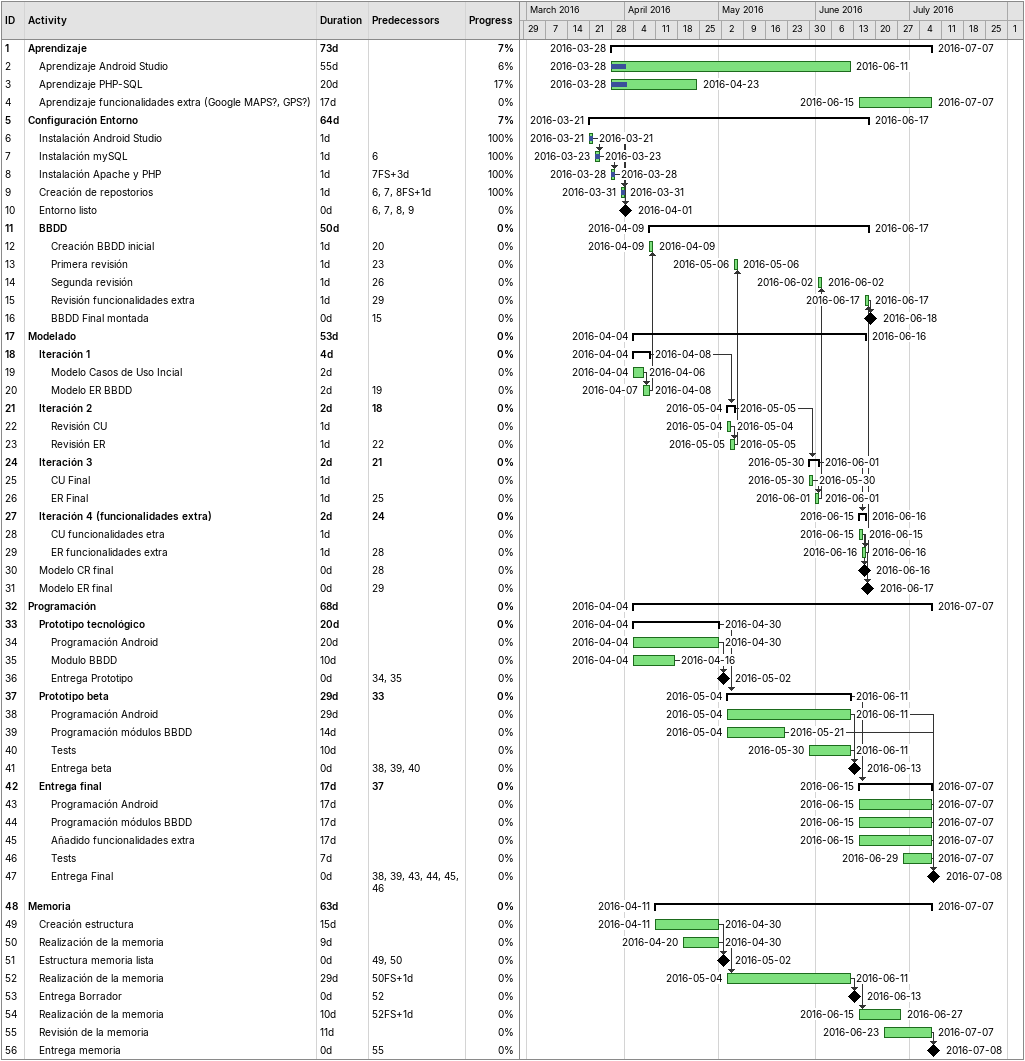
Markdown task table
| ID | Level | Task | Duration | Start | Finish | Predecessors | % complete |
|---|---|---|---|---|---|---|---|
| 1 | 1 | **Aprendizaje** | 73d | 2016-03-28 | 2016-07-07 |  | 7 |
| 2 | 2 | Aprendizaje Android Studio | 55d | 2016-03-28 | 2016-06-11 |  | 6 |
| 3 | 2 | Aprendizaje PHP-SQL | 20d | 2016-03-28 | 2016-04-23 |  | 17 |
| 4 | 2 | Aprendizaje funcionalidades extra (Google MAPS?, GPS?) | 17d | 2016-06-15 | 2016-07-07 |  | 0 |
| 5 | 1 | **Configuración Entorno** | 64d | 2016-03-21 | 2016-06-17 |  | 7 |
| 6 | 2 | Instalación Android Studio | 1d | 2016-03-21 | 2016-03-21 |  | 100 |
| 7 | 2 | Instalación mySQL | 1d | 2016-03-23 | 2016-03-23 | 6 | 100 |
| 8 | 2 | Instalación Apache y PHP | 1d | 2016-03-28 | 2016-03-28 | 7FS+3d | 100 |
| 9 | 2 | Creación de repostorios | 1d | 2016-03-31 | 2016-03-31 | 6, 7, 8FS+1d | 100 |
| 10 | 2 | Entorno listo | 0d | 2016-04-01 | 2016-04-01 | 6, 7, 8, 9 | 0 |
| 11 | 2 | **BBDD** | 50d | 2016-04-09 | 2016-06-17 |  | 0 |
| 12 | 3 | Creación BBDD inicial | 1d | 2016-04-09 | 2016-04-09 | 20 | 0 |
| 13 | 3 | Primera revisión | 1d | 2016-05-06 | 2016-05-06 | 23 | 0 |
| 14 | 3 | Segunda revisión | 1d | 2016-06-02 | 2016-06-02 | 26 | 0 |
| 15 | 3 | Revisión funcionalidades extra | 1d | 2016-06-17 | 2016-06-17 | 29 | 0 |
| 16 | 3 | BBDD Final montada | 0d | 2016-06-18 | 2016-06-18 | 15 | 0 |
| 17 | 1 | **Modelado** | 53d | 2016-04-04 | 2016-06-16 |  | 0 |
| 18 | 2 | **Iteración 1** | 4d | 2016-04-04 | 2016-04-08 |  | 0 |
| 19 | 3 | Modelo Casos de Uso Incial | 2d | 2016-04-04 | 2016-04-06 |  | 0 |
| 20 | 3 | Modelo ER BBDD | 2d | 2016-04-07 | 2016-04-08 | 19 | 0 |
| 21 | 2 | **Iteración 2** | 2d | 2016-05-04 | 2016-05-05 | 18 | 0 |
| 22 | 3 | Revisión CU | 1d | 2016-05-04 | 2016-05-04 |  | 0 |
| 23 | 3 | Revisión ER | 1d | 2016-05-05 | 2016-05-05 | 22 | 0 |
| 24 | 2 | **Iteración 3** | 2d | 2016-05-30 | 2016-06-01 | 21 | 0 |
| 25 | 3 | CU Final | 1d | 2016-05-30 | 2016-05-30 |  | 0 |
| 26 | 3 | ER Final | 1d | 2016-06-01 | 2016-06-01 | 25 | 0 |
| 27 | 2 | **Iteración 4 (funcionalidades extra)** | 2d | 2016-06-15 | 2016-06-16 | 24 | 0 |
| 28 | 3 | CU funcionalidades etra | 1d | 2016-06-15 | 2016-06-15 |  | 0 |
| 29 | 3 | ER funcionalidades extra | 1d | 2016-06-16 | 2016-06-16 | 28 | 0 |
| 30 | 2 | Modelo CR final | 0d | 2016-06-16 | 2016-06-16 | 28 | 0 |
| 31 | 2 | Modelo ER final | 0d | 2016-06-17 | 2016-06-17 | 29 | 0 |
| 32 | 1 | **Programación** | 68d | 2016-04-04 | 2016-07-07 |  | 0 |
| 33 | 2 | **Prototipo tecnológico** | 20d | 2016-04-04 | 2016-04-30 |  | 0 |
| 34 | 3 | Programación Android | 20d | 2016-04-04 | 2016-04-30 |  | 0 |
| 35 | 3 | Modulo BBDD | 10d | 2016-04-04 | 2016-04-16 |  | 0 |
| 36 | 3 | Entrega Prototipo | 0d | 2016-05-02 | 2016-05-02 | 34, 35 | 0 |
| 37 | 2 | **Prototipo beta** | 29d | 2016-05-04 | 2016-06-11 | 33 | 0 |
| 38 | 3 | Programación Android | 29d | 2016-05-04 | 2016-06-11 |  | 0 |
| 39 | 3 | Programación módulos BBDD | 14d | 2016-05-04 | 2016-05-21 |  | 0 |
| 40 | 3 | Tests | 10d | 2016-05-30 | 2016-06-11 |  | 0 |
| 41 | 3 | Entrega beta | 0d | 2016-06-13 | 2016-06-13 | 38, 39, 40 | 0 |
| 42 | 2 | **Entrega final** | 17d | 2016-06-15 | 2016-07-07 | 37 | 0 |
| 43 | 3 | Programación Android | 17d | 2016-06-15 | 2016-07-07 |  | 0 |
| 44 | 3 | Programación módulos BBDD | 17d | 2016-06-15 | 2016-07-07 |  | 0 |
| 45 | 3 | Añadido funcionalidades extra | 17d | 2016-06-15 | 2016-07-07 |  | 0 |
| 46 | 3 | Tests | 7d | 2016-06-29 | 2016-07-07 |  | 0 |
| 47 | 3 | Entrega Final | 0d | 2016-07-08 | 2016-07-08 | 38, 39, 43, 44, 45, 46 | 0 |
| 48 | 1 | **Memoria** | 63d | 2016-04-11 | 2016-07-07 |  | 0 |
| 49 | 2 | Creación estructura | 15d | 2016-04-11 | 2016-04-30 |  | 0 |
| 50 | 2 | Realización de la memoria | 9d | 2016-04-20 | 2016-04-30 |  | 0 |
| 51 | 2 | Estructura memoria lista | 0d | 2016-05-02 | 2016-05-02 | 49, 50 | 0 |
| 52 | 2 | Realización de la memoria | 29d | 2016-05-04 | 2016-06-11 | 50FS+1d | 0 |
| 53 | 2 | Entrega Borrador | 0d | 2016-06-13 | 2016-06-13 | 52 | 0 |
| 54 | 2 | Realización de la memoria | 10d | 2016-06-15 | 2016-06-27 | 52FS+1d | 0 |
| 55 | 2 | Revisión de la memoria | 11d | 2016-06-23 | 2016-07-07 |  | 0 |
| 56 | 2 | Entrega memoria | 0d | 2016-07-08 | 2016-07-08 | 55 | 0 |
